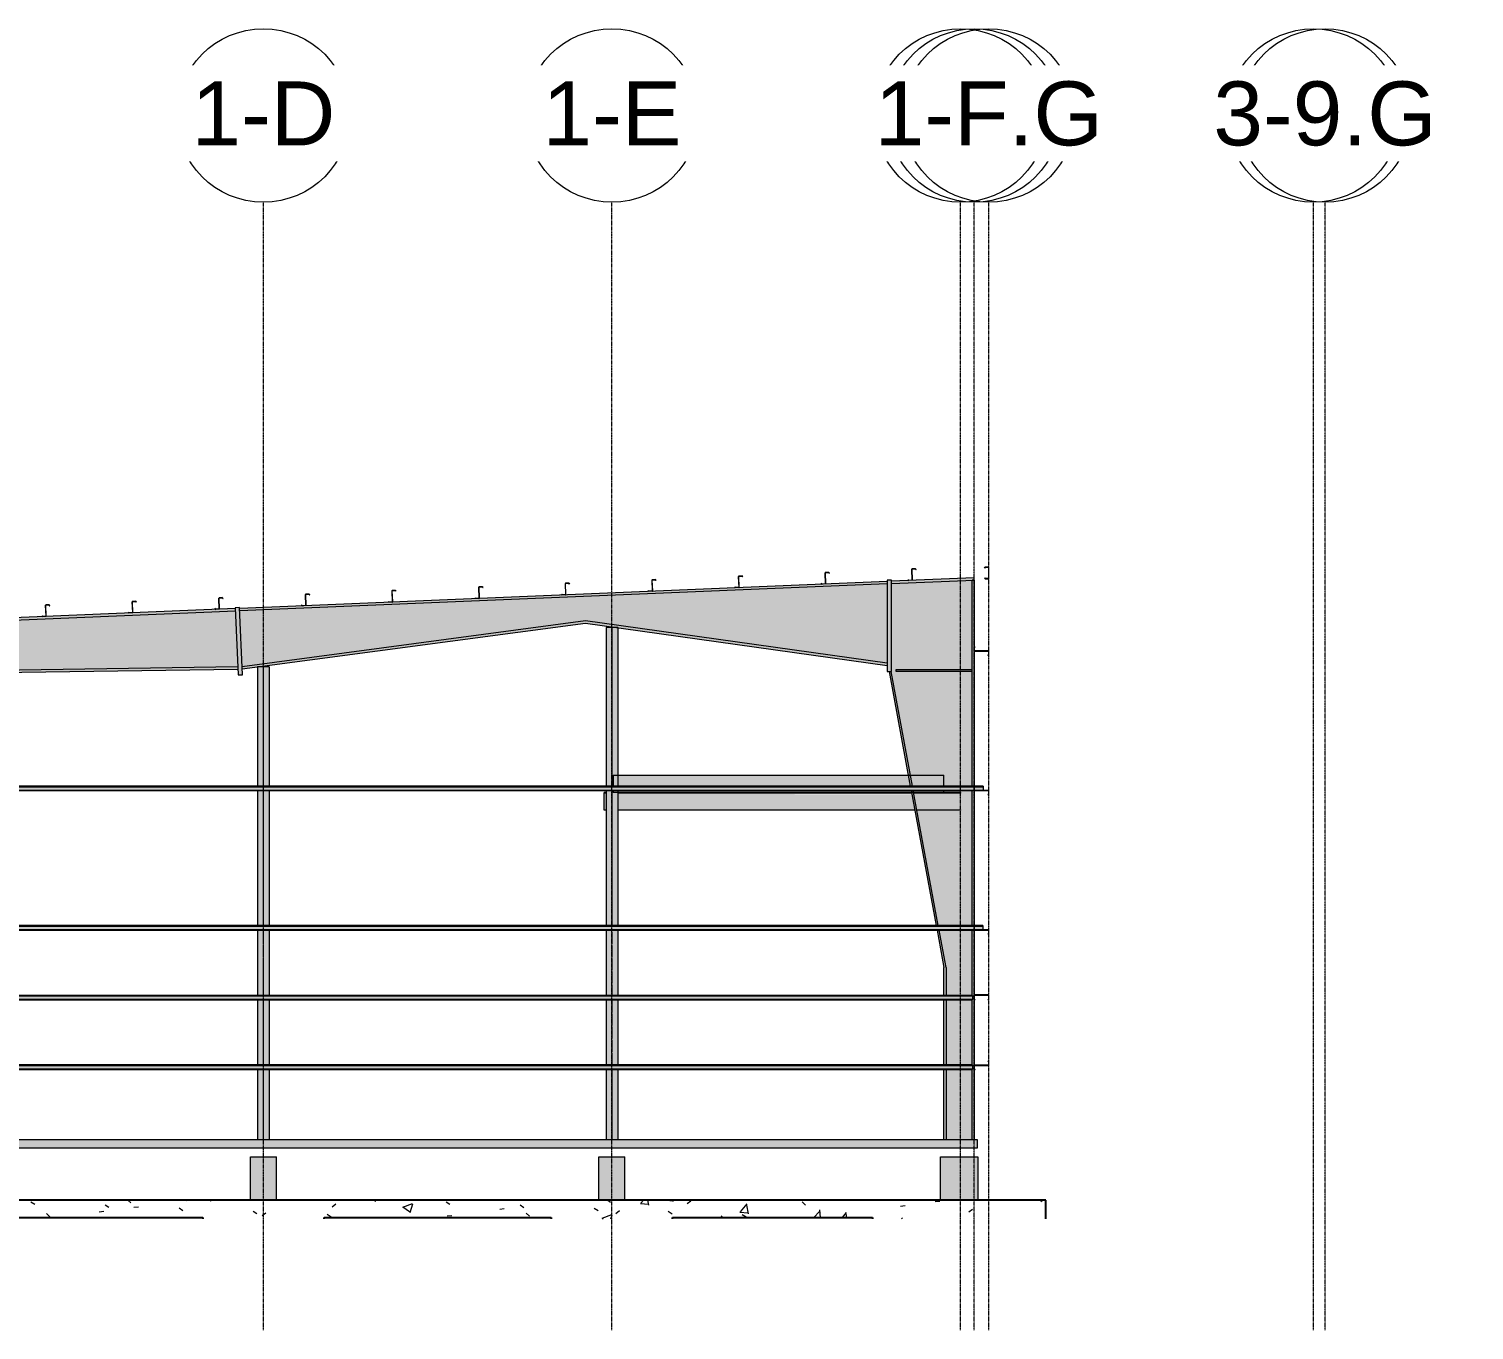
# Model space of a CAD drawing. Header units: inches. Extents: x 21954 to 47768, y -132 to 769.
# Drawn here: x 46768 to 47768, y -132 to 769 of the extents above; entities that cross this region are included whole.
import ezdxf

# ---------------------------------------------------------------- set-up
doc = ezdxf.new("R2010")
doc.units = ezdxf.units.IN
doc.header["$MEASUREMENT"] = 0
doc.linetypes.add('Grid Line 1_2_', pattern=[0.875, 0.5, -0.125, 0.125, -0.125])
doc.linetypes.add('Hidden 1_8_', pattern=[0.1875, 0.125, -0.0625])
for name, color, linetype, lineweight in [('A-FLOR', 192, 'Continuous', 9), ('C-BLDG-PADS', 91, 'Continuous', 9), ('S-BEAM', 12, 'Continuous', 9), ('S-COLS', 52, 'Continuous', 9), ('S-FNDN', 32, 'Continuous', 9), ('S-GRID', 1, 'Continuous', 9), ('S-GRID-IDEN', 1, 'Continuous', 9)]:
    doc.layers.add(name, color=color, linetype=linetype, lineweight=lineweight)
doc.styles.add('Arial', font='arial.ttf', dxfattribs={"height": 44.258982})
pattern_1 = [(50, (-21524.766, 70.716), (68.8574, -6.024), [7.2, -79.2]), (355, (-21524.766, 70.716), (-13.32, 72.211), [5.76, -63.36]), (100.451, (-21519.03, 70.214), (55.5375, 66.186), [6.119, -67.31]), (46.184, (-21524.77, 89.92), (102.455, -15.891), [10.8, -118.8]), (96.636, (-21516.23, 88.59), (89.727, 93.516), [9.179, -100.964]), (351.184, (-21524.77, 89.92), (89.728, 93.515), [8.64, -95.04]), (21, (-21515.166, 85.116), (57.3035, -38.6515), [7.2, -79.2]), (326, (-21515.166, 85.116), (23.3584, 69.6146), [5.76, -63.36]), (71.451, (-21510.39, 81.895), (80.662, 30.9626), [6.119, -67.31]), (37.5, (-21524.766, 70.716), (1.1676, 31.9578), [3.168, -59.424, 3.168, -61.152, -63.6]), (37.5, (-21524.766, 70.716), (1.1676, 31.9578), [-126.912, 3.168, -60.432]), (7.5, (-21524.766, 70.716), (25.2549, 37.8634), [3.168, -33.504, 3.168, -57.984, -24.24]), (7.5, (-21524.766, 70.716), (25.2549, 37.8634), [-97.824, 3.168, -21.072]), (327.5, (-21546.174, 70.716), (51.2474, -2.1653), [3.168, -20.832, 3.168, -71.712, -99.36]), (327.5, (-21546.174, 70.716), (51.2474, -2.1653), [-98.88, 3.168, -96.192]), (317.5, (-21555.774, 70.716), (55.9863, 9.61), [3.168, -28.032, 3.168, -46.56, -70.56]), (317.5, (-21555.774, 70.716), (55.9863, 9.61), [-80.928, 3.168, -67.392])]

# ---------------------------------------------------------------- blocks, each defined once
blk = doc.blocks.new('Struct_Sports Complex_2015_rvt-6-Structural - Elevation - East')
at = {"layer": 'S-FNDN', "lineweight": 5}
for points in [[(-21617.3, -42), (-21617.3, -12), (-21635.3, -12), (-21635.3, -42)], [(-21376.1, -42), (-21376.1, -12), (-21394.1, -12), (-21394.1, -42)], [(-21131.8, -42), (-21131.8, -12), (-21157.8, -12), (-21157.8, -42)]]:
    blk.add_hatch(color=9, dxfattribs=at).paths.add_polyline_path(points, flags=0)
at = {"layer": 'S-FNDN'}
h = blk.add_hatch(dxfattribs=at)
h.set_pattern_fill('FP_10', color=256, style=0, pattern_type=2)
h.set_pattern_definition(pattern_1)
h.paths.add_polyline_path([(-21668.3, -54), (-21668.3, -42), (-21825.6, -42), (-21825.6, -54), (-21794.5, -54)], flags=0)
h.paths.add_polyline_path([(-22259.3, -54), (-22150.8, -54), (-22150.8, -42), (-22307.1, -42), (-22307.1, -54)], flags=0)
h.paths.add_polyline_path([(-21204.8, -54), (-21204.8, -42), (-21343.1, -42), (-21343.1, -54), (-21329.6, -54)], flags=0)
h.paths.add_polyline_path([(-21484.6, -54), (-21427.1, -54), (-21427.1, -42), (-21584.3, -42), (-21584.3, -54)], flags=0)
h.paths.add_polyline_path([(-22066.8, -54), (-21909.6, -54), (-21909.6, -42), (-22066.8, -42)], flags=0)
h = blk.add_hatch(dxfattribs=at)
h.set_pattern_fill('FP_10', color=256, style=0, pattern_type=2)
h.set_pattern_definition(pattern_1)
h.paths.add_polyline_path([(-21639.5, -55), (-21584.3, -55), (-21584.3, -42), (-21668.3, -42), (-21668.3, -55)], flags=0)
h = blk.add_hatch(dxfattribs=at)
h.set_pattern_fill('FP_10', color=256, style=0, pattern_type=2)
h.set_pattern_definition(pattern_1)
h.paths.add_polyline_path([(-21427.1, -55), (-21343.1, -55), (-21343.1, -42), (-21427.1, -42), (-21427.1, -54)], flags=0)
h = blk.add_hatch(dxfattribs=at)
h.set_pattern_fill('FP_10', color=256, style=0, pattern_type=2)
h.set_pattern_definition(pattern_1)
h.paths.add_polyline_path([(-21204.8, -55), (-21084.8, -55), (-21084.8, -42), (-21204.8, -42), (-21204.8, -54)], flags=0)
at = {"layer": 'S-FNDN', "color": 250}
for p, q in [((-21635.3, -12), (-21617.3, -12)), ((-21635.3, -42), (-21635.3, -12)), ((-21617.3, -42), (-21617.3, -12)), ((-21394.1, -12), (-21376.1, -12)), ((-21394.1, -42), (-21394.1, -12)), ((-21376.1, -42), (-21376.1, -12)), ((-21157.8, -12), (-21131.8, -12)), ((-21157.8, -42), (-21157.8, -12)), ((-21131.8, -12), (-21131.8, -42))]:
    blk.add_line(p, q, dxfattribs=at)
at = {"layer": 'S-FNDN', "color": 7, "lineweight": 25}
for p, q in [((-21668.3, -42), (-21825.6, -42)), ((-21584.3, -42), (-21668.3, -42)), ((-21427.1, -42), (-21584.3, -42)), ((-21343.1, -42), (-21427.1, -42)), ((-21204.8, -42), (-21343.1, -42)), ((-21084.8, -42), (-21204.8, -42)), ((-21084.8, -55), (-21084.8, -42)), ((-21825.6, -54), (-21668.3, -54)), ((-21668.3, -54), (-21668.3, -55)), ((-21584.3, -54), (-21427.1, -54)), ((-21584.3, -55), (-21584.3, -54)), ((-21427.1, -54), (-21427.1, -55)), ((-21343.1, -54), (-21204.8, -54)), ((-21343.1, -55), (-21343.1, -54)), ((-21204.8, -54), (-21204.8, -55))]:
    blk.add_line(p, q, dxfattribs=at)
blk = doc.blocks.new('Girt_C - 10_D-1162511-Structural - Elevation - East')
at = {"layer": 'S-BEAM'}
h = blk.add_hatch(color=256, dxfattribs=at)
h.paths.add_polyline_path([(-21133.7, 96.5), (-21133.7, 96.6), (-21134.2, 97.1), (-21134.3, 97)], flags=0)
h.paths.add_polyline_path([(-21124.9, 96.5), (-21124.3, 97), (-21124.4, 97.1), (-21124.9, 96.6)], flags=0)
h.paths.add_polyline_path([(-21124.5, 99.9), (-21124.5, 100.1), (-21134.1, 99.9)], flags=0)
for p, q in [((-21124.5, 100.1), (-21134.1, 100.1)), ((-21134.3, 97), (-21133.7, 96.5)), ((-21134.2, 97.1), (-21134.2, 99.9)), ((-21133.7, 96.6), (-21134.2, 97.1)), ((-21134.1, 99.9), (-21124.5, 99.9)), ((-21133.7, 96.5), (-21133.7, 96.6)), ((-21124.4, 97.1), (-21124.9, 96.6)), ((-21124.9, 96.5), (-21124.3, 97)), ((-21124.9, 96.6), (-21124.9, 96.5)), ((-21124.4, 99.9), (-21124.4, 97.1)), ((-21124.3, 97), (-21124.3, 99.9))]:
    blk.add_line(p, q, dxfattribs=at)
for centre, radius, start, end in [((-21134.1, 99.9), 0.188, 90, 180), ((-21124.5, 99.9), 0.188, 0, 90), ((-21134.1, 99.9), 0.0782, 90, 177.8773), ((-21124.5, 99.9), 0.0782, 3.0424, 90)]:
    blk.add_arc(centre, radius, start, end, dxfattribs=at)
blk = doc.blocks.new('Girt_C - 8_D-1162512-Structural - Elevation - East')
at = {"layer": 'S-BEAM'}
h = blk.add_hatch(color=256, dxfattribs=at)
h.paths.add_polyline_path([(-21126.9, 388.1), (-21126.8, 388.2), (-21127.3, 388.7)], flags=0)
h.paths.add_polyline_path([(-21124.4, 388.3), (-21124.3, 388.3), (-21124.4, 395.9)], flags=0)
h.paths.add_polyline_path([(-21127.3, 395.5), (-21126.8, 396), (-21126.9, 396.1), (-21127.3, 395.5)], flags=0)
for p, q in [((-21126.9, 396.1), (-21127.3, 395.5)), ((-21127.3, 395.5), (-21126.8, 396)), ((-21127.3, 395.5), (-21127.3, 395.5)), ((-21124.5, 396.1), (-21126.9, 396.1)), ((-21126.8, 396), (-21124.5, 396)), ((-21124.4, 395.9), (-21124.4, 388.3)), ((-21124.3, 388.3), (-21124.3, 395.9)), ((-21126.8, 388.2), (-21127.3, 388.8)), ((-21127.3, 388.8), (-21127.3, 388.7)), ((-21127.3, 388.7), (-21126.9, 388.1)), ((-21126.9, 388.1), (-21124.5, 388.1)), ((-21124.5, 388.2), (-21126.8, 388.2))]:
    blk.add_line(p, q, dxfattribs=at)
for centre, radius, start, end in [((-21124.5, 395.9), 0.188, 0, 90), ((-21124.5, 395.9), 0.0782, 0, 87.8773), ((-21124.5, 388.3), 0.0782, 273.0424, 0), ((-21124.5, 388.3), 0.188, 270, 0)]:
    blk.add_arc(centre, radius, start, end, dxfattribs=at)
blk = doc.blocks.new('W-Wide Flange-Column - B1-C-1108675-Structural - Elevation - East')
at = {"layer": 'S-COLS', "linetype": 'Hidden 1_8_'}
for p, q in [((-21385.2, 354.3), (-21385.2, 244.5)), ((-21384.9, 244.5), (-21384.9, 354.3)), ((-21385.2, 241.4), (-21385.2, 148)), ((-21384.9, 148), (-21384.9, 241.4)), ((-21385.2, 144.9), (-21385.2, 99.7)), ((-21384.9, 99.7), (-21384.9, 144.9)), ((-21385.2, 96.7), (-21385.2, 51.5)), ((-21384.9, 51.5), (-21384.9, 96.7)), ((-21385.2, 48.4), (-21385.2, 0)), ((-21384.9, 0), (-21384.9, 48.4))]:
    blk.add_line(p, q, dxfattribs=at)
blk = doc.blocks.new('W-Wide Flange-Column - B1-C-1108676-Structural - Elevation - East')
at = {"layer": 'S-COLS', "linetype": 'Hidden 1_8_'}
for p, q in [((-21626.5, 327.1), (-21626.5, 244.5)), ((-21626.1, 244.5), (-21626.1, 327.1)), ((-21626.5, 241.4), (-21626.5, 148)), ((-21626.1, 148), (-21626.1, 241.4)), ((-21626.5, 144.9), (-21626.5, 99.7)), ((-21626.1, 99.7), (-21626.1, 144.9)), ((-21626.5, 96.7), (-21626.5, 51.5)), ((-21626.1, 51.5), (-21626.1, 96.7)), ((-21626.5, 48.4), (-21626.5, 0)), ((-21626.1, 0), (-21626.1, 48.4))]:
    blk.add_line(p, q, dxfattribs=at)
blk = doc.blocks.new('Girt_Z - 8_D-943826-Structural - Elevation - East')
at = {"layer": 'S-BEAM'}
h = blk.add_hatch(color=256, dxfattribs=at)
h.paths.add_polyline_path([(-21179.7, 386.8), (-21179.7, 386.9), (-21180.1, 387.2)], flags=0)
h.paths.add_polyline_path([(-21177.3, 387.1), (-21177.2, 387.2), (-21177.3, 387.2)], flags=0)
h.paths.add_polyline_path([(-21174.7, 394.4), (-21174.6, 394.4), (-21175.1, 395), (-21175.1, 394.9), (-21174.7, 394.4)], flags=0)
for p, q in [((-21177.6, 394.7), (-21177.3, 387.1)), ((-21177.2, 387.1), (-21177.5, 394.7)), ((-21175.1, 395), (-21177.4, 394.9)), ((-21177.4, 394.8), (-21175.1, 394.9)), ((-21174.6, 394.4), (-21175.1, 395)), ((-21175.1, 394.9), (-21174.7, 394.4)), ((-21174.7, 394.4), (-21174.6, 394.4)), ((-21179.7, 386.9), (-21180.2, 387.4)), ((-21180.2, 387.4), (-21180.2, 387.3)), ((-21180.2, 387.3), (-21179.7, 386.8)), ((-21177.4, 387), (-21179.7, 386.9))]:
    blk.add_line(p, q, dxfattribs=at)
for centre, radius, start, end in [((-21177.4, 394.7), 0.187, 92.3859, 182.3859), ((-21177.4, 394.7), 0.0782, 94.5087, 182.3859), ((-21177.4, 387.1), 0.0782, 275.4283, 2.3859), ((-21177.4, 387.1), 0.188, 272.3859, 2.3859)]:
    blk.add_arc(centre, radius, start, end, dxfattribs=at)
blk = doc.blocks.new('W-Wide Flange - W12X26-1073844-Structural - Elevation - East')
at = {"layer": 'S-BEAM'}
h = blk.add_hatch(color=256, dxfattribs=at)
h.paths.add_polyline_path([(-21155.3, 239.6), (-21143.8, 239.6), (-21143.8, 240), (-21176.2, 240), (-21176.2, 239.6), (-21174.7, 239.6)], flags=0)
h.paths.add_polyline_path([(-21389.1, 239.6), (-21389.1, 240), (-21390.4, 240), (-21390.4, 239.6)], flags=0)
h.paths.add_polyline_path([(-21381.1, 239.6), (-21177.7, 239.6), (-21177.8, 240), (-21381.1, 240)], flags=0)
h = blk.add_hatch(color=256, dxfattribs=at)
h.paths.add_polyline_path([(-21390.4, 238.9), (-21389.1, 238.9), (-21389.1, 239.6), (-21390.4, 239.5), (-21390.4, 239.1)], flags=0)
h.paths.add_polyline_path([(-21381.1, 238.9), (-21177.6, 239), (-21177.7, 239.6), (-21381.1, 239.5), (-21381.1, 239.1)], flags=0)
h = blk.add_hatch(color=256, dxfattribs=at)
h.paths.add_polyline_path([(-21192.5, 228.8), (-21175.7, 228.8), (-21177.6, 238.9), (-21381.1, 238.9), (-21381.1, 228.8), (-21192.8, 228.8)], flags=0)
h.paths.add_polyline_path([(-21389.1, 228.8), (-21389.1, 238.9), (-21390.4, 238.9), (-21390.4, 228.8)], flags=0)
h = blk.add_hatch(color=256, dxfattribs=at)
h.paths.add_polyline_path([(-21381.1, 228.2), (-21175.6, 228.3), (-21175.7, 228.8), (-21381.1, 228.8), (-21381.1, 228.2)], flags=0)
h.paths.add_polyline_path([(-21390.4, 228.2), (-21389.1, 228.3), (-21389.1, 228.8), (-21390.4, 228.8), (-21390.4, 228.2)], flags=0)
h = blk.add_hatch(color=256, dxfattribs=at)
h.paths.add_polyline_path([(-21155.3, 227.8), (-21143.8, 227.8), (-21143.8, 228.2), (-21174, 228.2), (-21174, 227.8)], flags=0)
h.paths.add_polyline_path([(-21390.4, 227.8), (-21389.1, 227.8), (-21389.1, 228.2), (-21390.4, 228.2)], flags=0)
h.paths.add_polyline_path([(-21381.1, 227.8), (-21175.5, 227.8), (-21175.6, 228.2), (-21381.1, 228.2)], flags=0)
for p, q in [((-21390.4, 239.6), (-21390.4, 240)), ((-21389.1, 240), (-21390.4, 240)), ((-21390.4, 238.9), (-21390.4, 239.6)), ((-21389.1, 239.6), (-21390.4, 239.6)), ((-21390.4, 228.8), (-21390.4, 238.9)), ((-21177.7, 239.6), (-21381.1, 239.6)), ((-21143.8, 239.6), (-21176.2, 239.6)), ((-21143.8, 240), (-21155.3, 240)), ((-21143.8, 240), (-21143.8, 239.6)), ((-21390.4, 228.2), (-21390.4, 228.8)), ((-21390.4, 227.8), (-21390.4, 228.2)), ((-21390.4, 228.2), (-21389.1, 228.2)), ((-21389.1, 227.8), (-21390.4, 227.8)), ((-21381.1, 228.2), (-21175.6, 228.2)), ((-21175.5, 227.8), (-21381.1, 227.8)), ((-21174, 228.2), (-21143.8, 228.2)), ((-21143.8, 227.8), (-21174, 227.8)), ((-21143.8, 228.2), (-21143.8, 227.8))]:
    blk.add_line(p, q, dxfattribs=at)
blk = doc.blocks.new('columns and girder2 - one-1108489-Structural - Elevation - East')
at = {"layer": 'S-BEAM'}
h = blk.add_hatch(color=256, dxfattribs=at)
h.paths.add_polyline_path([(-22302.3, 296.5), (-22123.3, 328.5), (-22009.2, 320.4), (-22009.3, 321.9), (-22123.3, 330), (-22302.3, 298)], flags=0)
h.paths.add_polyline_path([(-22006.2, 320.3), (-21643.9, 325.5), (-21644, 327), (-22006.3, 321.8), (-22006.2, 320.3)], flags=0)
h.paths.add_polyline_path([(-21640.9, 325.7), (-21403.3, 357.4), (-21194.6, 328.1), (-21194.6, 329.6), (-21403.3, 359), (-21641, 327.2)], flags=0)
h.paths.add_polyline_path([(-22359.6, 336.1), (-22305.3, 338.4), (-22305.3, 339.9), (-22359.6, 337.6)], flags=0)
h.paths.add_polyline_path([(-22302.3, 338.5), (-22010.5, 350.7), (-22010.6, 352.2), (-22302.3, 340)], flags=0)
h.paths.add_polyline_path([(-22007.5, 350.8), (-21645.6, 365.9), (-21645.7, 367.4), (-22007.6, 352.3), (-22007.5, 351.9)], flags=0)
h.paths.add_polyline_path([(-21642.6, 366), (-21194.6, 384.7), (-21194.6, 386.2), (-21642.6, 367.5), (-21642.6, 366.6)], flags=0)
h.paths.add_polyline_path([(-21191.6, 384.8), (-21134.3, 387.2), (-21134.3, 388.7), (-21191.6, 386.3), (-21191.6, 384.9)], flags=0)
h = blk.add_hatch(color=256, dxfattribs=at)
h.paths.add_polyline_path([(-21153.8, -6), (-21153.8, -6), (-21155.3, -6)], flags=0)
h.paths.add_polyline_path([(-22338.6, -6), (-22338.6, -6), (-22340.1, -6)], flags=0)
h.paths.add_polyline_path([(-21134.3, -6), (-21134.3, -6), (-21135.8, -6)], flags=0)
h.paths.add_polyline_path([(-21134.3, 0), (-21134.3, 144.9), (-21135.8, 144.9), (-21135.8, 99.7), (-21135.6, 99.6), (-21135.6, 96.7), (-21135.8, 96.7), (-21135.8, 51.5), (-21135.6, 51.4), (-21135.6, 48.4), (-21135.8, 48.4), (-21135.8, 0), (-21134.3, 0)], flags=0)
h.paths.add_polyline_path([(-22358.1, 0), (-22358.1, 0), (-22358.1, 48.3), (-22359.6, 48.3), (-22359.6, 0)], flags=0)
h.paths.add_polyline_path([(-22338.6, 0), (-22338.6, 48.4), (-22340.1, 48.4), (-22340, 0)], flags=0)
h.paths.add_polyline_path([(-21153.8, 0), (-21153.8, 48.4), (-21155.3, 48.4), (-21155.3, 0), (-21153.9, 0)], flags=0)
h.paths.add_polyline_path([(-22338.6, 51.5), (-22338.6, 96.7), (-22340.1, 96.7), (-22340.1, 51.5), (-22339.4, 51.5)], flags=0)
h.paths.add_polyline_path([(-21154.5, 51.5), (-21153.8, 51.5), (-21153.8, 96.7), (-21155.3, 96.7), (-21155.3, 51.5)], flags=0)
h.paths.add_polyline_path([(-22359.6, 51.5), (-22358.1, 51.5), (-22358.1, 96.7), (-22359.6, 96.7), (-22359.6, 95.1)], flags=0)
h.paths.add_polyline_path([(-21155.1, 99.7), (-21153.8, 99.7), (-21153.8, 119), (-21158.6, 144.9), (-21160.1, 144.9), (-21155.3, 118.9), (-21155.3, 99.7)], flags=0)
h.paths.add_polyline_path([(-22358.5, 99.7), (-22358.1, 99.7), (-22358.1, 144.9), (-22359.6, 144.9), (-22359.6, 139.7), (-22359.3, 139.6), (-22359.3, 138.3), (-22359.6, 138.3), (-22359.6, 99.7)], flags=0)
h.paths.add_polyline_path([(-22338.8, 99.7), (-22338.6, 99.7), (-22338.6, 118.9), (-22333.4, 144.9), (-22334.9, 144.9), (-22340.1, 119), (-22340.1, 99.7)], flags=0)
h.paths.add_polyline_path([(-22358.1, 148), (-22358.1, 193), (-22359.6, 193), (-22359.6, 148), (-22358.7, 148)], flags=0)
h.paths.add_polyline_path([(-21134.3, 148), (-21134.3, 241.4), (-21135.8, 241.4), (-21135.8, 148), (-21134.9, 148)], flags=0)
h.paths.add_polyline_path([(-21160.7, 148), (-21159.2, 148), (-21176.5, 241.4), (-21178, 241.4), (-21164.8, 170.1)], flags=0)
h.paths.add_polyline_path([(-22334.3, 148), (-22332.8, 148), (-22323.8, 193.2), (-22325.3, 193.2)], flags=0)
h.paths.add_polyline_path([(-22323.9, 196.2), (-22323.2, 196.2), (-22314.2, 241.4), (-22315.8, 241.4), (-22324.7, 196.2)], flags=0)
h.paths.add_polyline_path([(-22358.1, 196.2), (-22358.1, 238.5), (-22359.6, 238.5), (-22359.6, 196.2), (-22358.9, 196.2)], flags=0)
h.paths.add_polyline_path([(-22358.1, 244.5), (-22358.1, 289.7), (-22359.6, 289.7), (-22359.6, 244.5), (-22359.2, 244.5)], flags=0)
h.paths.add_polyline_path([(-22313.6, 244.5), (-22304.7, 289.7), (-22306.2, 289.7), (-22315.2, 244.5), (-22314.7, 244.5)], flags=0)
h.paths.add_polyline_path([(-21135.3, 244.5), (-21134.3, 244.5), (-21134.3, 387.2), (-21135.8, 387.1), (-21135.8, 244.5)], flags=0)
h.paths.add_polyline_path([(-21177.7, 244.5), (-21177.1, 244.5), (-21191.8, 323.8), (-21193.3, 323.8), (-21178.6, 244.5)], flags=0)
h.paths.add_polyline_path([(-22305.6, 292.7), (-22304.1, 292.7), (-22303.8, 294.1), (-22305.3, 294.1), (-22305.6, 292.7)], flags=0)
h.paths.add_polyline_path([(-22359.4, 292.7), (-22358.1, 292.7), (-22358.1, 336.2), (-22359.6, 336.1), (-22359.6, 292.7)], flags=0)
h = blk.add_hatch(color=256, dxfattribs=at)
h.paths.add_polyline_path([(-21135.8, 0), (-21135.8, 48.4), (-21153.8, 48.4), (-21153.8, 0), (-21136.7, 0)], flags=0)
h.paths.add_polyline_path([(-22340.1, 0), (-22340.1, 48.4), (-22350.1, 48.4), (-22350.1, 48.3), (-22358.1, 48.3), (-22358.1, 0), (-22350.1, 0)], flags=0)
h.paths.add_polyline_path([(-22350.1, 51.5), (-22340.1, 51.5), (-22340.1, 96.7), (-22358.1, 96.7), (-22358.1, 51.5)], flags=0)
h.paths.add_polyline_path([(-21153.8, 51.5), (-21135.8, 51.5), (-21135.8, 96.7), (-21153.8, 96.7), (-21153.8, 95.1)], flags=0)
h.paths.add_polyline_path([(-22358.1, 99.7), (-22340.1, 99.7), (-22340.1, 119), (-22334.9, 144.9), (-22358.1, 144.9), (-22358.1, 118.9)], flags=0)
h.paths.add_polyline_path([(-21135.8, 99.7), (-21135.8, 144.9), (-21158.6, 144.9), (-21153.8, 118.9), (-21153.8, 99.7), (-21151, 99.7)], flags=0)
h.paths.add_polyline_path([(-22358.1, 148), (-22334.3, 148), (-22325.3, 193.2), (-22350.9, 193.1), (-22350.9, 193), (-22358.1, 193), (-22358.1, 151.4)], flags=0)
h.paths.add_polyline_path([(-21151.9, 148), (-21135.8, 148), (-21135.8, 241.4), (-21155.3, 241.4), (-21155.3, 240), (-21143.8, 240), (-21143.8, 239.6), (-21176.2, 239.6), (-21174, 228.2), (-21143.8, 228.2), (-21143.8, 227.8), (-21174, 227.8), (-21159.2, 148), (-21153.8, 148)], flags=0)
h.paths.add_polyline_path([(-22350.9, 196.2), (-22324.7, 196.2), (-22315.8, 241.4), (-22350.1, 241.4), (-22350.1, 238.5), (-22358.1, 238.5), (-22358.1, 196.2)], flags=0)
h.paths.add_polyline_path([(-21145.4, 244.5), (-21135.8, 244.5), (-21135.8, 324.1), (-21188.6, 324.1), (-21188.6, 325.1), (-21135.8, 325.1), (-21135.8, 387.1), (-21191.6, 384.8), (-21191.6, 323.8), (-21191.8, 323.8), (-21178.5, 252), (-21155.3, 252), (-21155.3, 244.5), (-21153.8, 244.5)], flags=0)
h.paths.add_polyline_path([(-22336.8, 244.5), (-22315.2, 244.5), (-22306.2, 289.7), (-22358.1, 289.7), (-22358.1, 286.6), (-22307.6, 286.6), (-22307.6, 285.6), (-22358.1, 285.6), (-22358.1, 244.5), (-22350.5, 244.5)], flags=0)
h.paths.add_polyline_path([(-22358.1, 292.7), (-22305.6, 292.7), (-22305.3, 294.1), (-22305.3, 338.4), (-22358.1, 336.1), (-22358.1, 334.6)], flags=0)
h.paths.add_polyline_path([(-22302.3, 298.1), (-22123.3, 330), (-22009.3, 321.9), (-22010.6, 350.7), (-22302.3, 338.5), (-22302.3, 328.5)], flags=0)
h.paths.add_polyline_path([(-22006.3, 321.8), (-21644, 327), (-21645.7, 365.9), (-22007.5, 350.8), (-22006.3, 321.9)], flags=0)
h.paths.add_polyline_path([(-21641, 327.2), (-21403.3, 359), (-21194.6, 329.6), (-21194.6, 384.7), (-21642.6, 366), (-21641.3, 336.1)], flags=0)
h = blk.add_hatch(color=256, dxfattribs=at)
h.paths.add_polyline_path([(-22302.3, 294.1), (-22302.3, 340), (-22305.3, 339.9), (-22305.3, 294.1)], flags=0)
h.paths.add_polyline_path([(-22009.1, 316.3), (-22006.1, 316.4), (-22007.6, 352.8), (-22010.6, 352.7)], flags=0)
h.paths.add_polyline_path([(-21643.7, 321.5), (-21640.7, 321.6), (-21642.7, 368.1), (-21645.7, 367.9)], flags=0)
h.paths.add_polyline_path([(-21194.6, 323.8), (-21191.6, 323.8), (-21191.6, 387.1), (-21194.6, 387.1)], flags=0)
h = blk.add_hatch(color=256, dxfattribs=at)
h.paths.add_polyline_path([(-22307.6, 285.6), (-22307.6, 286.6), (-22358.1, 286.6), (-22358.1, 285.6), (-22338.6, 285.6)], flags=0)
h.paths.add_polyline_path([(-21188.6, 324.1), (-21135.8, 324.1), (-21135.8, 325.1), (-21188.6, 325.1)], flags=0)
for p, q in [((-21194.6, 386.2), (-21642.6, 367.5)), ((-21642.6, 366), (-21194.6, 384.7)), ((-21191.6, 387.1), (-21194.6, 387.1)), ((-21194.6, 387.1), (-21194.6, 323.8)), ((-21134.3, 388.7), (-21191.6, 386.3)), ((-21191.6, 384.8), (-21134.3, 387.2)), ((-21191.6, 323.8), (-21191.6, 387.1)), ((-21134.3, 387.2), (-21135.8, 387.1)), ((-21135.8, 244.5), (-21135.8, 387.1)), ((-21134.3, 387.2), (-21134.3, 388.7)), ((-21134.3, 387.2), (-21134.3, 340.5)), ((-21645.6, 367.4), (-22007.6, 352.3)), ((-22007.5, 350.8), (-21645.6, 365.9)), ((-21642.7, 368.1), (-21645.7, 367.9)), ((-21645.7, 367.9), (-21643.7, 321.5)), ((-21640.7, 321.6), (-21642.7, 368.1)), ((-21403.3, 359), (-21641, 327.2)), ((-21640.9, 325.7), (-21403.3, 357.4)), ((-21194.6, 329.6), (-21403.3, 359)), ((-21403.3, 357.4), (-21194.6, 328.1)), ((-21134.3, 338.1), (-21134.3, 244.5)), ((-21644, 327), (-22006.3, 321.8)), ((-22006.2, 320.3), (-21643.9, 325.5)), ((-21643.7, 321.5), (-21640.7, 321.6)), ((-21194.6, 323.8), (-21191.6, 323.8)), ((-21193.3, 323.8), (-21178.6, 244.5)), ((-21177.1, 244.5), (-21191.8, 323.8)), ((-21135.8, 325.1), (-21188.6, 325.1)), ((-21188.6, 325.1), (-21188.6, 324.1)), ((-21188.6, 324.1), (-21135.8, 324.1)), ((-21178, 241.4), (-21160.7, 148)), ((-21159.2, 148), (-21176.5, 241.4)), ((-21135.8, 148), (-21135.8, 241.4)), ((-21134.3, 241.4), (-21134.3, 148)), ((-21160.1, 144.9), (-21155.3, 118.9)), ((-21153.8, 119), (-21158.6, 144.9)), ((-21135.8, 99.7), (-21135.8, 144.9)), ((-21134.3, 144.9), (-21134.3, 0)), ((-21155.3, 99.7), (-21155.3, 118.9)), ((-21153.8, 119), (-21153.8, 99.7)), ((-21155.3, 51.5), (-21155.3, 96.7)), ((-21153.8, 96.7), (-21153.8, 51.5)), ((-21135.8, 51.5), (-21135.8, 96.7)), ((-21155.3, 0), (-21155.3, 48.4)), ((-21153.8, 48.4), (-21153.8, 0)), ((-21135.8, 0), (-21135.8, 48.4))]:
    blk.add_line(p, q, dxfattribs=at)
blk = doc.blocks.new('Girt_Z - 10_D-1101369-Structural - Elevation - East')
at = {"layer": 'S-BEAM'}
h = blk.add_hatch(color=256, dxfattribs=at)
h.paths.add_polyline_path([(-21124.9, 142), (-21124.3, 142.5), (-21124.4, 142.6), (-21124.9, 142.1)], flags=0)
h.paths.add_polyline_path([(-21134.2, 145.1), (-21134.2, 147.4), (-21134.3, 147.5), (-21134.3, 145.1)], flags=0)
for p, q in [((-21133.7, 148), (-21134.3, 147.5)), ((-21134.3, 147.5), (-21134.3, 145.1)), ((-21134.2, 147.4), (-21133.7, 147.9)), ((-21134.2, 145.1), (-21134.2, 147.4)), ((-21133.7, 147.9), (-21133.7, 148)), ((-21124.5, 145.1), (-21128.4, 145.1)), ((-21128.4, 144.9), (-21124.5, 144.9)), ((-21124.4, 142.6), (-21124.9, 142.1)), ((-21124.9, 142), (-21124.3, 142.5)), ((-21124.9, 142.1), (-21124.9, 142)), ((-21124.4, 144.9), (-21124.4, 142.6)), ((-21124.3, 142.5), (-21124.3, 144.9))]:
    blk.add_line(p, q, dxfattribs=at)
for centre, radius, start, end in [((-21134.1, 145.1), 0.188, 180, 210), ((-21134.1, 145.1), 0.0782, 183.0424, 270), ((-21124.5, 144.9), 0.188, 0, 90), ((-21124.5, 144.9), 0.0782, 2.1227, 90)]:
    blk.add_arc(centre, radius, start, end, dxfattribs=at)
blk = doc.blocks.new('Girt_Z - 10_D-V77-Structural - Elevation - East')
at = {"layer": 'S-BEAM'}
h = blk.add_hatch(color=256, dxfattribs=at)
h.paths.add_polyline_path([(-21124.9, 238.5), (-21124.3, 239), (-21124.4, 239.1), (-21124.9, 238.6)], flags=0)
h.paths.add_polyline_path([(-21134.2, 241.6), (-21134.2, 243.9), (-21134.3, 244), (-21134.3, 241.6)], flags=0)
for p, q in [((-21133.7, 244.5), (-21134.3, 244)), ((-21134.3, 244), (-21134.3, 241.6)), ((-21134.2, 243.9), (-21133.7, 244.4)), ((-21134.2, 241.6), (-21134.2, 243.9)), ((-21133.7, 244.4), (-21133.7, 244.5)), ((-21124.5, 241.6), (-21128.1, 241.6)), ((-21128.1, 241.4), (-21124.5, 241.4)), ((-21124.4, 241.4), (-21124.4, 239.1)), ((-21124.3, 239), (-21124.3, 241.4)), ((-21124.4, 239.1), (-21124.9, 238.6)), ((-21124.9, 238.5), (-21124.3, 239)), ((-21124.9, 238.6), (-21124.9, 238.5))]:
    blk.add_line(p, q, dxfattribs=at)
for centre, radius, start, end in [((-21134.1, 241.6), 0.188, 180, 210), ((-21134.1, 241.6), 0.0782, 183.0424, 270), ((-21124.5, 241.4), 0.187, 360, 90), ((-21124.5, 241.4), 0.0782, 2.1227, 90)]:
    blk.add_arc(centre, radius, start, end, dxfattribs=at)
blk = doc.blocks.new('Girt_Z - 10_D-V78-Structural - Elevation - East')
at = {"layer": 'S-BEAM'}
h = blk.add_hatch(color=256, dxfattribs=at)
h.paths.add_polyline_path([(-21124.9, 335), (-21124.3, 335.5), (-21124.4, 335.6), (-21124.9, 335.1)], flags=0)
h.paths.add_polyline_path([(-21124.5, 337.9), (-21124.5, 338.1), (-21134.1, 337.9)], flags=0)
h.paths.add_polyline_path([(-21134.2, 338.1), (-21134.2, 340.4), (-21134.3, 340.5), (-21134.3, 338.1)], flags=0)
for p, q in [((-21133.7, 341), (-21134.3, 340.5)), ((-21134.3, 340.5), (-21134.3, 338.1)), ((-21134.2, 340.4), (-21133.7, 340.9)), ((-21134.2, 338.1), (-21134.2, 340.4)), ((-21133.7, 340.9), (-21133.7, 341)), ((-21124.5, 338.1), (-21134.1, 338.1)), ((-21134.1, 337.9), (-21124.5, 337.9)), ((-21124.4, 335.6), (-21124.9, 335.1)), ((-21124.9, 335), (-21124.3, 335.5)), ((-21124.9, 335.1), (-21124.9, 335)), ((-21124.4, 337.9), (-21124.4, 335.6)), ((-21124.3, 335.5), (-21124.3, 337.9))]:
    blk.add_line(p, q, dxfattribs=at)
for centre, radius, start, end in [((-21134.1, 338.1), 0.188, 180, 270), ((-21134.1, 338.1), 0.0782, 183.0424, 270), ((-21124.5, 337.9), 0.187, 360, 90), ((-21124.5, 337.9), 0.0782, 2.1227, 90)]:
    blk.add_arc(centre, radius, start, end, dxfattribs=at)
blk = doc.blocks.new('Girt_Z - 10_D-1118247-Structural - Elevation - East')
at = {"layer": 'S-BEAM'}
for points in [[(-21174.7, 50.9), (-21135.6, 50.9), (-21135.6, 51.4), (-22350.1, 51.3), (-22350.1, 50.9), (-21329.6, 50.9)], [(-21174.7, 48.6), (-21135.6, 48.6), (-21135.6, 50.9), (-22350.1, 50.9), (-22350.1, 48.6), (-21329.6, 48.6)]]:
    blk.add_hatch(color=256, dxfattribs=at).paths.add_polyline_path(points, flags=0)
for p, q in [((-21135.6, 51.5), (-22369.6, 51.5)), ((-21135.6, 51.4), (-22369.6, 51.4)), ((-21135.6, 50.9), (-22350.1, 50.9)), ((-21135.6, 51.5), (-21135.6, 51.4)), ((-21135.6, 51.4), (-21135.6, 50.9)), ((-21135.6, 50.9), (-21135.6, 48.6)), ((-21135.6, 48.6), (-22350.1, 48.6)), ((-21135.6, 48.6), (-21135.6, 48.6))]:
    blk.add_line(p, q, dxfattribs=at)
at = {"layer": 'S-BEAM', "lineweight": 15}
for p, q in [((-21135.6, 48.6), (-22369.6, 48.6)), ((-22369.6, 48.4), (-21135.6, 48.4)), ((-21135.6, 48.4), (-21135.6, 48.6))]:
    blk.add_line(p, q, dxfattribs=at)
blk = doc.blocks.new('Girt_Z - 10_D-1118248-Structural - Elevation - East')
at = {"layer": 'S-BEAM'}
for points in [[(-21174.7, 99.2), (-21135.6, 99.2), (-21135.6, 99.6), (-22350.1, 99.6), (-22350.1, 99.2), (-21252.2, 99.2)], [(-21174.7, 96.9), (-21135.6, 96.9), (-21135.6, 99.2), (-22350.1, 99.2), (-22350.1, 96.9), (-21252.2, 96.9)]]:
    blk.add_hatch(color=256, dxfattribs=at).paths.add_polyline_path(points, flags=0)
at = {"layer": 'S-BEAM', "lineweight": 15}
for p, q in [((-21135.6, 96.8), (-22369.6, 96.8)), ((-22369.6, 96.7), (-21135.6, 96.7)), ((-21135.6, 96.7), (-21135.6, 96.8))]:
    blk.add_line(p, q, dxfattribs=at)
at = {"layer": 'S-BEAM'}
for p, q in [((-21135.6, 99.7), (-22350.1, 99.7)), ((-21135.6, 99.6), (-22350.1, 99.6)), ((-21135.6, 99.2), (-22350.1, 99.2)), ((-21135.6, 96.9), (-22350.1, 96.9)), ((-21135.6, 99.7), (-21135.6, 99.6)), ((-21135.6, 99.6), (-21135.6, 99.2)), ((-21135.6, 99.2), (-21135.6, 96.9)), ((-21135.6, 96.9), (-21135.6, 96.8))]:
    blk.add_line(p, q, dxfattribs=at)
blk = doc.blocks.new('Girt_Z - 10_D-1118249-Structural - Elevation - East')
at = {"layer": 'S-BEAM'}
h = blk.add_hatch(color=256, dxfattribs=at)
h.paths.add_polyline_path([(-21484.6, 147.4), (-21134.3, 147.5), (-21133.8, 147.9), (-22350.1, 147.9), (-22350.1, 147.4), (-21562.1, 147.4)], flags=0)
h.paths.add_polyline_path([(-21133.7, 147.4), (-21128.4, 147.4), (-21128.4, 147.9), (-21133.7, 147.8), (-21134.2, 147.4)], flags=0)
h = blk.add_hatch(color=256, dxfattribs=at)
h.paths.add_polyline_path([(-21134.2, 145.1), (-21128.4, 145.1), (-21128.4, 147.4), (-21134.2, 147.4), (-21134.2, 145.1)], flags=0)
h.paths.add_polyline_path([(-21484.6, 145.1), (-21134.3, 145.1), (-21134.3, 147.4), (-22350.1, 147.4), (-22350.1, 145.1), (-21562.1, 145.1)], flags=0)
at = {"layer": 'S-BEAM', "lineweight": 15}
for p, q in [((-21128.4, 145.1), (-22369.6, 145.1)), ((-22369.6, 144.9), (-21128.4, 144.9)), ((-21128.4, 144.9), (-21128.4, 145.1))]:
    blk.add_line(p, q, dxfattribs=at)
at = {"layer": 'S-BEAM'}
for p, q in [((-21128.4, 148), (-22350.1, 148)), ((-21133.8, 147.9), (-22350.1, 147.9)), ((-21134.3, 147.4), (-22350.1, 147.4)), ((-21128.4, 145.1), (-22350.1, 145.1)), ((-21128.4, 147.4), (-21134.2, 147.4)), ((-21128.4, 147.9), (-21133.7, 147.9)), ((-21128.4, 148), (-21128.4, 147.9)), ((-21128.4, 147.9), (-21128.4, 147.4)), ((-21128.4, 147.4), (-21128.4, 145.1)), ((-21128.4, 145.1), (-21128.4, 145.1))]:
    blk.add_line(p, q, dxfattribs=at)
blk = doc.blocks.new('Girt_Z - 10_D-1118713-Structural - Elevation - East')
at = {"layer": 'S-BEAM'}
h = blk.add_hatch(color=256, dxfattribs=at)
h.paths.add_polyline_path([(-21484.6, 243.9), (-21134.3, 244), (-21133.8, 244.4), (-22360, 244.4), (-22359.6, 243.9), (-21562.1, 243.9)], flags=0)
h.paths.add_polyline_path([(-22360.2, 243.9), (-22359.7, 244), (-22360.2, 244.4), (-22369.6, 244.4), (-22369.6, 243.9)], flags=0)
h.paths.add_polyline_path([(-21133.7, 243.9), (-21128.1, 243.9), (-21128.1, 244.4), (-21133.7, 244.3), (-21134.2, 243.9)], flags=0)
h = blk.add_hatch(color=256, dxfattribs=at)
h.paths.add_polyline_path([(-21134.2, 241.6), (-21128.1, 241.6), (-21128.1, 243.9), (-21134.2, 243.9), (-21134.2, 241.6)], flags=0)
h.paths.add_polyline_path([(-22359.7, 241.6), (-22359.7, 243.9), (-22369.6, 243.9), (-22369.6, 241.6), (-22360.1, 241.6)], flags=0)
h.paths.add_polyline_path([(-21484.6, 241.6), (-21134.3, 241.6), (-21134.3, 243.9), (-22359.6, 243.9), (-22359.6, 241.6), (-21562.1, 241.6)], flags=0)
for p, q in [((-21128.1, 244.5), (-22369.6, 244.5)), ((-21128.1, 241.6), (-22369.6, 241.6)), ((-21133.8, 244.4), (-22360, 244.4)), ((-21134.3, 243.9), (-22359.6, 243.9)), ((-21128.1, 243.9), (-21134.2, 243.9)), ((-21128.1, 244.4), (-21133.7, 244.4)), ((-21128.1, 244.5), (-21128.1, 244.4)), ((-21128.1, 244.4), (-21128.1, 243.9)), ((-21128.1, 243.9), (-21128.1, 241.6)), ((-21128.1, 241.6), (-21128.1, 241.6))]:
    blk.add_line(p, q, dxfattribs=at)
at = {"layer": 'S-BEAM', "lineweight": 15}
for p, q in [((-21128.1, 241.6), (-22369.6, 241.6)), ((-22369.6, 241.4), (-21128.1, 241.4)), ((-21128.1, 241.4), (-21128.1, 241.6))]:
    blk.add_line(p, q, dxfattribs=at)
blk = doc.blocks.new('Girt_Z - 10_D-1185133-Structural - Elevation - East')
at = {"layer": 'S-BEAM'}
h = blk.add_hatch(color=256, dxfattribs=at)
h.paths.add_polyline_path([(-21133.7, 48.3), (-21133.7, 48.4), (-21134.2, 48.8), (-21134.3, 48.7)], flags=0)
h.paths.add_polyline_path([(-21124.5, 51.2), (-21124.5, 51.3), (-21134.1, 51.2)], flags=0)
h.paths.add_polyline_path([(-21124.4, 51.4), (-21124.3, 51.4), (-21124.3, 53.8), (-21124.4, 53.7)], flags=0)
for p, q in [((-21134.2, 48.8), (-21134.2, 51.1)), ((-21124.5, 51.3), (-21134.1, 51.3)), ((-21134.1, 51.2), (-21124.5, 51.2)), ((-21124.3, 53.8), (-21124.9, 54.2)), ((-21124.9, 54.2), (-21124.9, 54.1)), ((-21124.9, 54.1), (-21124.4, 53.7)), ((-21124.4, 53.7), (-21124.4, 51.4)), ((-21124.3, 51.4), (-21124.3, 53.8)), ((-21134.3, 48.7), (-21133.7, 48.3)), ((-21133.7, 48.4), (-21134.2, 48.8)), ((-21133.7, 48.3), (-21133.7, 48.4))]:
    blk.add_line(p, q, dxfattribs=at)
for centre, radius, start, end in [((-21134.1, 51.1), 0.188, 90, 180), ((-21134.1, 51.1), 0.0782, 90, 177.8773), ((-21124.5, 51.4), 0.188, 270, 0), ((-21124.5, 51.4), 0.0782, 270, 356.9576)]:
    blk.add_arc(centre, radius, start, end, dxfattribs=at)
blk = doc.blocks.new('Grid - Grid Head - Circle-14747-Structural - Elevation - East')
at = {"layer": 'S-GRID-IDEN'}
blk.add_circle((-21143.8, 708.7), 60, dxfattribs=at)

msp = doc.modelspace()

# ---------------------------------------------------------------- hatches: boundary and pattern name
at = {"layer": 'A-FLOR', "lineweight": 5}
h = msp.add_hatch(color=256, dxfattribs=at)
h.paths.add_polyline_path([(47171.9, 240), (47400.8, 240), (47400.8, 241.4), (47171.9, 241.4), (47171.9, 240.5)], flags=0)
h.paths.add_polyline_path([(47187.7, 244.5), (47400.8, 244.5), (47400.8, 252), (47171.9, 252), (47171.9, 244.5), (47178, 244.5)], flags=0)
at = {"layer": 'C-BLDG-PADS', "lineweight": 5}
msp.add_hatch(color=256, dxfattribs=at).paths.add_polyline_path([(47381.4, -6), (47423.8, -6), (47423.8, 0), (46176.5, 0), (46176.5, -6), (47226.4, -6)], flags=0)
at = {"layer": 'S-COLS', "lineweight": 5}
h = msp.add_hatch(color=256, dxfattribs=at)
h.paths.add_polyline_path([(47175, 0), (47175, 48.4), (47167, 48.4), (47167, 0)], flags=0)
h.paths.add_polyline_path([(47167, 51.5), (47175, 51.5), (47175, 96.7), (47167, 96.7), (47167, 95.1)], flags=0)
h.paths.add_polyline_path([(47167, 99.7), (47175, 99.7), (47175, 144.9), (47167, 144.9)], flags=0)
h.paths.add_polyline_path([(47167, 148), (47175, 148), (47175, 241.4), (47167, 241.4), (47167, 170.1)], flags=0)
h.paths.add_polyline_path([(47167, 244.5), (47175, 244.5), (47175, 354.3), (47167, 354.3), (47167, 245.2)], flags=0)
h = msp.add_hatch(color=256, dxfattribs=at)
h.paths.add_polyline_path([(46933.8, 0), (46933.8, 48.4), (46925.8, 48.4), (46925.8, 0)], flags=0)
h.paths.add_polyline_path([(46933.8, 51.5), (46933.8, 96.7), (46925.8, 96.7), (46925.8, 51.5)], flags=0)
h.paths.add_polyline_path([(46925.8, 99.7), (46933.8, 99.7), (46933.8, 144.9), (46925.8, 144.9)], flags=0)
h.paths.add_polyline_path([(46925.8, 148), (46933.8, 148), (46933.8, 241.4), (46925.8, 241.4), (46925.8, 170.1)], flags=0)
h.paths.add_polyline_path([(46925.8, 244.5), (46933.8, 244.5), (46933.8, 327.1), (46925.8, 327.1), (46925.8, 245.2)], flags=0)

# ---------------------------------------------------------------- linework, layer by layer
at = {"layer": 'A-FLOR'}
for p, q in [((47171.9, 252), (47400.8, 252)), ((47171.9, 252), (47171.9, 244.5)), ((47400.8, 244.5), (47400.8, 252)), ((47171.9, 241.4), (47171.9, 240)), ((47400.8, 240), (47400.8, 241.4)), ((47400.8, 240), (47171.9, 240))]:
    msp.add_line(p, q, dxfattribs=at)
at = {"layer": 'C-BLDG-PADS'}
for p, q in [((45765.3, 0), (47423.8, 0)), ((47423.8, 0), (47423.8, -6)), ((47423.8, -6), (45765.3, -6))]:
    msp.add_line(p, q, dxfattribs=at)
at = {"layer": 'S-COLS'}
for p, q in [((47167, 354.3), (47167, 244.5)), ((47175, 354.3), (47167, 354.3)), ((47175, 354.3), (47175, 244.5)), ((46925.8, 327.1), (46925.8, 244.5)), ((46933.8, 327.1), (46925.8, 327.1)), ((46933.8, 327.1), (46933.8, 244.5)), ((46925.8, 241.4), (46925.8, 148)), ((46933.8, 241.4), (46933.8, 148)), ((47167, 241.4), (47167, 148)), ((47175, 241.4), (47175, 148)), ((46925.8, 144.9), (46925.8, 99.7)), ((46933.8, 144.9), (46933.8, 99.7)), ((47167, 144.9), (47167, 99.7)), ((47175, 144.9), (47175, 99.7)), ((46925.8, 96.7), (46925.8, 51.5)), ((46933.8, 96.7), (46933.8, 51.5)), ((47167, 96.7), (47167, 51.5)), ((47175, 96.7), (47175, 51.5)), ((46925.8, 48.4), (46925.8, 0)), ((46933.8, 48.4), (46933.8, 0)), ((47167, 48.4), (47167, 0)), ((47175, 48.4), (47175, 0))]:
    msp.add_line(p, q, dxfattribs=at)
at = {"layer": 'S-GRID', "linetype": 'Grid Line 1_2_'}
for p, q in [((46929.8, -132), (46929.8, 648.7)), ((46929.8, -132), (46929.8, 648.7)), ((47171, -132), (47171, 648.7)), ((47171, -132), (47171, 648.7)), ((47412.3, -132), (47412.3, 648.7)), ((47421.8, -132), (47421.8, 648.7)), ((47431.8, -132), (47431.8, 648.7)), ((47656.5, -132), (47656.5, 648.7)), ((47664.5, -132), (47664.5, 648.7))]:
    msp.add_line(p, q, dxfattribs=at)

# ---------------------------------------------------------------- block references
at = {"color": 10, "lineweight": 5}
msp.add_blockref('Struct_Sports Complex_2015_rvt-6-Structural - Elevation - East', (68556.1, 0), dxfattribs=at)
at = {"layer": 'S-BEAM'}
for name, p in [('Girt_Z - 8_D-943826-Structural - Elevation - East', (68496.1, -2.5)), ('Girt_Z - 8_D-943826-Structural - Elevation - East', (68556.1, 0)), ('Girt_C - 8_D-1162512-Structural - Elevation - East', (68556.1, 0)), ('columns and girder2 - one-1108489-Structural - Elevation - East', (68556.1, 0)), ('Girt_Z - 8_D-943826-Structural - Elevation - East', (68256.4, -12.5)), ('Girt_Z - 8_D-943826-Structural - Elevation - East', (68316.3, -10)), ('Girt_Z - 8_D-943826-Structural - Elevation - East', (68376.3, -7.5)), ('Girt_Z - 8_D-943826-Structural - Elevation - East', (68436.2, -5)), ('Girt_Z - 8_D-943826-Structural - Elevation - East', (68016.6, -22.5)), ('Girt_Z - 8_D-943826-Structural - Elevation - East', (68076.5, -20)), ('Girt_Z - 8_D-943826-Structural - Elevation - East', (68136.5, -17.5)), ('Girt_Z - 8_D-943826-Structural - Elevation - East', (68196.4, -15)), ('Girt_Z - 8_D-943826-Structural - Elevation - East', (67956.6, -25)), ('Girt_Z - 10_D-V78-Structural - Elevation - East', (68556.1, 0)), ('Girt_Z - 10_D-1118713-Structural - Elevation - East', (68556.1, 0)), ('Girt_Z - 10_D-V77-Structural - Elevation - East', (68556.1, 0)), ('W-Wide Flange - W12X26-1073844-Structural - Elevation - East', (68556.1, 0)), ('Girt_Z - 10_D-1118249-Structural - Elevation - East', (68556.1, 0)), ('Girt_Z - 10_D-1101369-Structural - Elevation - East', (68556.1, 0)), ('Girt_C - 10_D-1162511-Structural - Elevation - East', (68556.1, 0)), ('Girt_Z - 10_D-1118248-Structural - Elevation - East', (68556.1, 0)), ('Girt_Z - 10_D-1118247-Structural - Elevation - East', (68556.1, 0)), ('Girt_Z - 10_D-1185133-Structural - Elevation - East', (68556.1, 0))]:
    msp.add_blockref(name, p, dxfattribs=at)
at = {"layer": 'S-COLS', "linetype": 'Hidden 1_8_'}
for name in ['W-Wide Flange-Column - B1-C-1108675-Structural - Elevation - East', 'W-Wide Flange-Column - B1-C-1108676-Structural - Elevation - East']:
    msp.add_blockref(name, (68556.1, 0), dxfattribs=at)
at = {"layer": 'S-GRID-IDEN'}
for p in [(68073.6, 0), (68314.8, 0), (68556.1, 0), (68800.3, 0)]:
    msp.add_blockref('Grid - Grid Head - Circle-14747-Structural - Elevation - East', p, dxfattribs=at)

# ---------------------------------------------------------------- next in the draw order: texts
at = {"layer": 'S-GRID-IDEN', "char_height": 44.26, "width": 106.38, "attachment_point": 2, "line_spacing_factor": 0.938532, "style": 'Arial', "bg_fill": 3, "box_fill_scale": 1.25, "bg_fill_color": 0, "bg_fill_transparency": 0}
for s, insert in [('3-6', (46929.8, 732.3)), ('3-7', (47171, 732.3)), ('3-8', (47412.3, 732.3)), ('3-9', (47656.5, 732.3))]:
    msp.add_mtext(s, dxfattribs=dict(at, insert=insert))

# ---------------------------------------------------------------- next in the draw order: block references
at = {"layer": 'S-GRID-IDEN'}
for p in [(68073.6, 0), (68314.8, 0), (68565.6, 0), (68808.3, 0)]:
    msp.add_blockref('Grid - Grid Head - Circle-14747-Structural - Elevation - East', p, dxfattribs=at)

# ---------------------------------------------------------------- next in the draw order: texts
at = {"layer": 'S-GRID-IDEN', "char_height": 44.26, "attachment_point": 2, "line_spacing_factor": 0.938532, "style": 'Arial', "bg_fill": 3, "box_fill_scale": 1.25, "bg_fill_color": 0, "bg_fill_transparency": 0}
for s, insert, width in [('1-D', (46929.8, 732.3), 118.26), ('1-E', (47171, 732.3), 114.48), ('1-F', (47421.8, 732.3), 110.16), ('3-9.G', (47664.5, 732.3), 184.14)]:
    msp.add_mtext(s, dxfattribs=dict(at, insert=insert, width=width))

# ---------------------------------------------------------------- next in the draw order: block references
at = {"layer": 'S-GRID-IDEN'}
msp.add_blockref('Grid - Grid Head - Circle-14747-Structural - Elevation - East', (68575.6, 0), dxfattribs=at)

# ---------------------------------------------------------------- next in the draw order: texts
at = {"layer": 'S-GRID-IDEN', "insert": (47431.8, 732.3), "char_height": 44.26, "width": 187.92, "attachment_point": 2, "line_spacing_factor": 0.938532, "style": 'Arial', "bg_fill": 3, "box_fill_scale": 1.25, "bg_fill_color": 0, "bg_fill_transparency": 0}
msp.add_mtext('1-F.G', dxfattribs=at)

doc.saveas('drawing.dxf')
